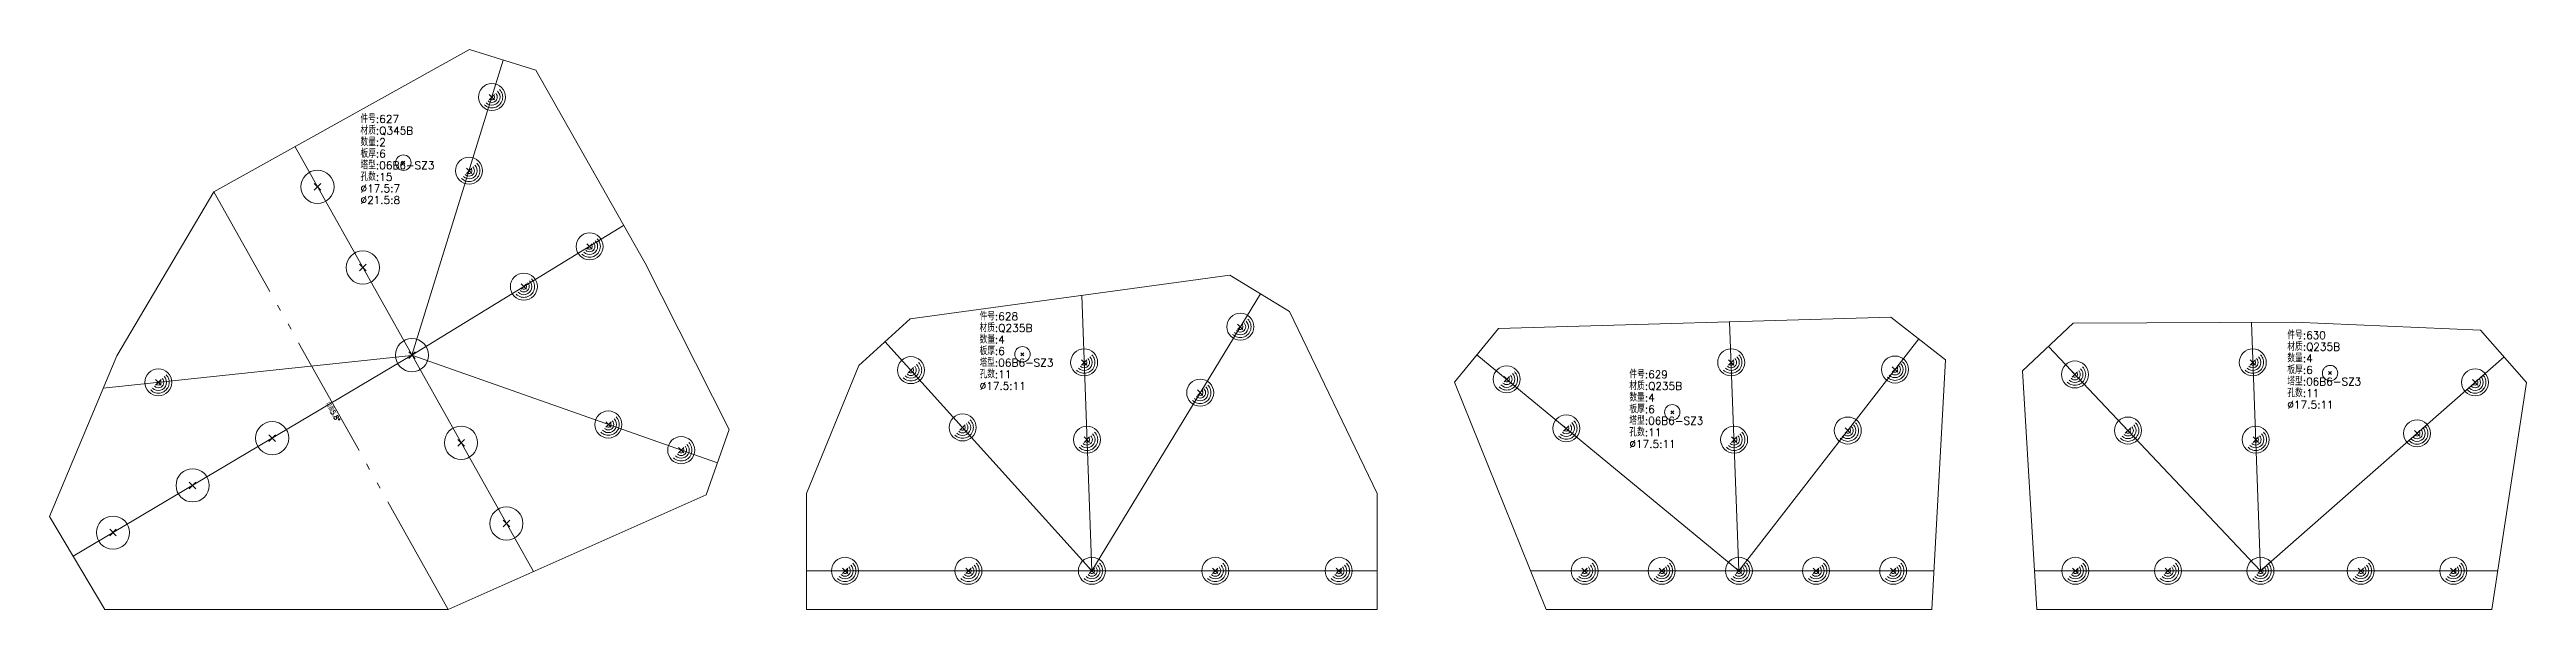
# Model space of a CAD drawing. Extents: x 0 to 24836, y -11 to 587.
# Drawn here: x 13717 to 15323, y 0 to 362 of the extents above; entities that cross this region are included whole.
import ezdxf
from ezdxf.enums import TextEntityAlignment as Align

# ---------------------------------------------------------------- set-up
doc = ezdxf.new("R2010")
doc.units = 0
doc.header["$LTSCALE"] = 20
doc.header["$MEASUREMENT"] = 0
doc.linetypes.add('制弯线', pattern=[5.9, 4, -0.5, 0.2, -0.5, 0.2, -0.5])
for name, color, linetype, lineweight in [('1', 7, 'CONTINUOUS', 25), ('2', 7, 'CONTINUOUS', 25), ('5', 7, 'CONTINUOUS', 25)]:
    doc.layers.add(name, color=color, linetype=linetype, lineweight=lineweight)
doc.styles.get("Standard").update_dxf_attribs({"font": 'simplex', "width": 0.7, "bigfont": 'gbhzfs.shx'})

# ---------------------------------------------------------------- blocks, each defined once
blk = doc.blocks.new('板孔21.5')
at = {"layer": '5', "color": 7, "linetype": 'Continuous', "lineweight": 13}
for p, q in [((-0.2, -0.2), (0.2, 0.2)), ((-0.2, 0.2), (0.2, -0.2))]:
    blk.add_line(p, q, dxfattribs=at)
blk.add_circle((0, 0), 1, dxfattribs=at)
blk = doc.blocks.new('板孔17.5')
at = {"layer": '5', "color": 7, "linetype": 'Continuous', "lineweight": 13}
for p, q in [((-0.2, -0.2), (0.2, 0.2)), ((-0.2, 0.2), (0.2, -0.2))]:
    blk.add_line(p, q, dxfattribs=at)
blk.add_circle((0, 0), 1, dxfattribs=at)
for radius in [0.8, 0.6, 0.4, 0.2]:
    blk.add_arc((0, 0), radius, 225, 45, dxfattribs=at)

msp = doc.modelspace()

# ---------------------------------------------------------------- linework, layer by layer
at = {"layer": '1', "color": 7, "linetype": 'Continuous', "lineweight": 18}
for p, q in [((13989.6, 362.4), (13823.9, 270.3)), ((14032.5, 349.1), (13989.6, 362.4)), ((14103.4, 224.2), (14032.5, 349.1)), ((13823.9, 270.3), (13761, 164.2)), ((14158, 116.5), (14103.4, 224.2)), ((14482.5, 216.3), (14275.3, 188.2)), ((14521, 192.9), (14482.5, 216.3)), ((14578, 75), (14521, 192.9)), ((14275.3, 188.2), (14241.9, 158)), ((14656.6, 181.9), (14628, 147.1)), ((14910.8, 189.2), (14656.6, 181.9)), ((14946.3, 161.6), (14910.8, 189.2)), ((15029, 185.4), (14996.3, 154.4)), ((15172.6, 185.9), (15029, 185.4)), ((15293.2, 180.8), (15172.6, 185.9)), ((15322.9, 147), (15293.2, 180.8)), ((13761, 164.2), (13717.4, 60.2)), ((14937.4, 0), (14946.3, 161.6)), ((14241.9, 158), (14208, 75)), ((14628, 147.1), (14687.4, 0)), ((14996.3, 154.4), (15005.5, 0)), ((15300.5, 0), (15322.9, 147)), ((14143, 74.1), (14158, 116.5)), ((13975.8, 0), (14143, 74.1)), ((14208, 75), (14208, 0)), ((14578, 0), (14578, 75)), ((13717.4, 60.2), (13753.1, 0)), ((13753.1, 0), (13975.8, 0)), ((14208, 0), (14578, 0)), ((14687.4, 0), (14937.4, 0)), ((15005.5, 0), (15300.5, 0))]:
    msp.add_line(p, q, dxfattribs=at)
at = {"layer": '2', "color": 9, "linetype": 'Continuous', "lineweight": 13}
for p, q in [((13952.3, 164.6), (14011.5, 355.6)), ((13876.5, 299.5), (14031, 24.5)), ((13952.3, 164.6), (14089.5, 248.6)), ((14393, 25), (14386.4, 203.3)), ((14393, 25), (14502.2, 204.4)), ((14812.4, 25), (14806.4, 186.2)), ((15150.5, 25), (15144.6, 185.8)), ((13952.3, 164.6), (13732.7, 34.4)), ((13952, 164.4), (13752.1, 143.2)), ((13952.3, 164.6), (14150.3, 94.8)), ((14393, 25), (14258.9, 173.4)), ((14812.4, 25), (14642.6, 164.9)), ((14812.4, 25), (14929, 175.1)), ((15150.5, 25), (15013, 170.2)), ((15150.5, 25), (15308.4, 163.5)), ((14208, 25), (14578, 25)), ((14677.3, 25), (14938.8, 25)), ((15004, 25), (15304.3, 25))]:
    msp.add_line(p, q, dxfattribs=at)
at = {"layer": '2', "color": 7, "linetype": 'Continuous', "lineweight": 13}
for p, q in [((13947.7, 290.2), (13945.7, 288.2)), ((13945.7, 290.2), (13947.7, 288.2)), ((14349, 166.2), (14347, 164.2)), ((14347, 166.2), (14349, 164.2)), ((15196.6, 154), (15194.6, 152)), ((15194.6, 154), (15196.6, 152)), ((14770.2, 128.6), (14768.2, 126.6)), ((14768.2, 128.6), (14770.2, 126.6))]:
    msp.add_line(p, q, dxfattribs=at)
at = {"layer": '2', "color": 190, "linetype": '制弯线', "lineweight": 13}
msp.add_line((13975.8, 0), (13823.9, 270.3), dxfattribs=at)
at = {"layer": '2', "color": 7, "linetype": 'Continuous', "lineweight": 13}
for centre in [(13946.7, 289.2), (14348, 165.2), (15195.6, 153), (14769.2, 127.6)]:
    msp.add_circle(centre, 5, dxfattribs=at)

# ---------------------------------------------------------------- block references
at = {"layer": '1', "color": 7, "linetype": 'Continuous', "lineweight": 13}
for name, p, xscale, yscale, zscale in [('板孔17.5', (14004.1, 331.7), 8.75, 8.75, 8.75), ('板孔17.5', (13989.3, 284), 8.75, 8.75, 8.75), ('板孔21.5', (13891, 273.6), 10.75, 10.75, 10.75), ('板孔17.5', (14067.4, 235), 8.75, 8.75, 8.75), ('板孔21.5', (13920.4, 221.3), 10.75, 10.75, 10.75), ('板孔17.5', (14024.8, 209), 8.75, 8.75, 8.75), ('板孔17.5', (14489.2, 183), 8.75, 8.75, 8.75), ('板孔21.5', (13952.3, 164.6), 10.75, 10.75, 10.75), ('板孔17.5', (14275.7, 154.9), 8.75, 8.75, 8.75), ('板孔17.5', (14388, 159.9), 8.75, 8.75, 8.75), ('板孔17.5', (14807.4, 159.9), 8.75, 8.75, 8.75), ('板孔17.5', (14913.6, 155.3), 8.75, 8.75, 8.75), ('板孔17.5', (15030.2, 152.1), 8.75, 8.75, 8.75), ('板孔17.5', (15145.5, 159.9), 8.75, 8.75, 8.75), ('板孔17.5', (13787.9, 147), 8.75, 8.75, 8.75), ('板孔17.5', (14463.2, 140.3), 8.75, 8.75, 8.75), ('板孔17.5', (14661.9, 149), 8.75, 8.75, 8.75), ('板孔17.5', (15289.6, 147), 8.75, 8.75, 8.75), ('板孔17.5', (14079.6, 119.7), 8.75, 8.75, 8.75), ('板孔21.5', (13861.7, 110.9), 10.75, 10.75, 10.75), ('板孔21.5', (13984.1, 107.9), 10.75, 10.75, 10.75), ('板孔17.5', (14309.2, 117.8), 8.75, 8.75, 8.75), ('板孔17.5', (14389.8, 109.9), 8.75, 8.75, 8.75), ('板孔17.5', (14700.5, 117.2), 8.75, 8.75, 8.75), ('板孔17.5', (14809.3, 109.9), 8.75, 8.75, 8.75), ('板孔17.5', (14883, 115.8), 8.75, 8.75, 8.75), ('板孔17.5', (15064.6, 115.8), 8.75, 8.75, 8.75), ('板孔17.5', (15147.4, 109.9), 8.75, 8.75, 8.75), ('板孔17.5', (15252, 114), 8.75, 8.75, 8.75), ('板孔17.5', (14126.8, 103.1), 8.75, 8.75, 8.75), ('板孔21.5', (13810.1, 80.3), 10.75, 10.75, 10.75), ('板孔21.5', (14013.5, 55.6), 10.75, 10.75, 10.75), ('板孔21.5', (13758.5, 49.7), 10.75, 10.75, 10.75), ('板孔17.5', (14233, 25), 8.75, 8.75, 8.75), ('板孔17.5', (14313, 25), 8.75, 8.75, 8.75), ('板孔17.5', (14393, 25), 8.75, 8.75, 8.75), ('板孔17.5', (14473, 25), 8.75, 8.75, 8.75), ('板孔17.5', (14553, 25), 8.75, 8.75, 8.75), ('板孔17.5', (14712.4, 25), 8.75, 8.75, 8.75), ('板孔17.5', (14762.4, 25), 8.75, 8.75, 8.75), ('板孔17.5', (14812.4, 25), 8.75, 8.75, 8.75), ('板孔17.5', (14862.4, 25), 8.75, 8.75, 8.75), ('板孔17.5', (14912.4, 25), 8.75, 8.75, 8.75), ('板孔17.5', (15030.5, 25), 8.75, 8.75, 8.75), ('板孔17.5', (15090.5, 25), 8.75, 8.75, 8.75), ('板孔17.5', (15150.5, 25), 8.75, 8.75, 8.75), ('板孔17.5', (15215.5, 25), 8.75, 8.75, 8.75), ('板孔17.5', (15275.5, 25), 8.75, 8.75, 8.75)]:
    msp.add_blockref(name, p, dxfattribs=dict(at, xscale=xscale, yscale=yscale, zscale=zscale))

# ---------------------------------------------------------------- texts
at = {"layer": '2', "color": 7, "linetype": 'Continuous', "lineweight": 13}
for s, p in [('件号:627', (13918.9, 313.5)), ('材质:Q345B', (13918.9, 306)), ('数量:2', (13918.9, 298.5)), ('板厚:6', (13918.9, 291)), ('塔型:06B6-SZ3', (13918.9, 283.5)), ('孔数:15', (13918.9, 276)), ('%%c17.5:7', (13918.9, 268.5)), ('%%c21.5:8', (13918.9, 261)), ('件号:628', (14320.2, 185.7)), ('材质:Q235B', (14320.2, 178.2)), ('数量:4', (14320.2, 170.7)), ('件号:630', (15167.9, 173.5)), ('板厚:6', (14320.2, 163.2)), ('塔型:06B6-SZ3', (14320.2, 155.7)), ('材质:Q235B', (15167.9, 166)), ('数量:4', (15167.9, 158.5)), ('孔数:11', (14320.2, 148.2)), ('%%c17.5:11', (14320.2, 140.7)), ('件号:629', (14741.4, 148.1)), ('材质:Q235B', (14741.4, 140.6)), ('板厚:6', (15167.9, 151)), ('塔型:06B6-SZ3', (15167.9, 143.5)), ('板厚:6', (14741.4, 125.6)), ('数量:4', (14741.4, 133.1)), ('孔数:11', (15167.9, 136)), ('%%c17.5:11', (15167.9, 128.5)), ('塔型:06B6-SZ3', (14741.4, 118.1)), ('孔数:11', (14741.4, 110.6)), ('%%c17.5:11', (14741.4, 103.1))]:
    msp.add_text(s, height=5, dxfattribs=at).set_placement(p, align=Align.BOTTOM_LEFT)
msp.add_text('内曲5.8%%d', height=3, rotation=300, dxfattribs=at).set_placement((13895.5, 132.7), align=Align.BOTTOM_LEFT)

doc.saveas('drawing.dxf')
